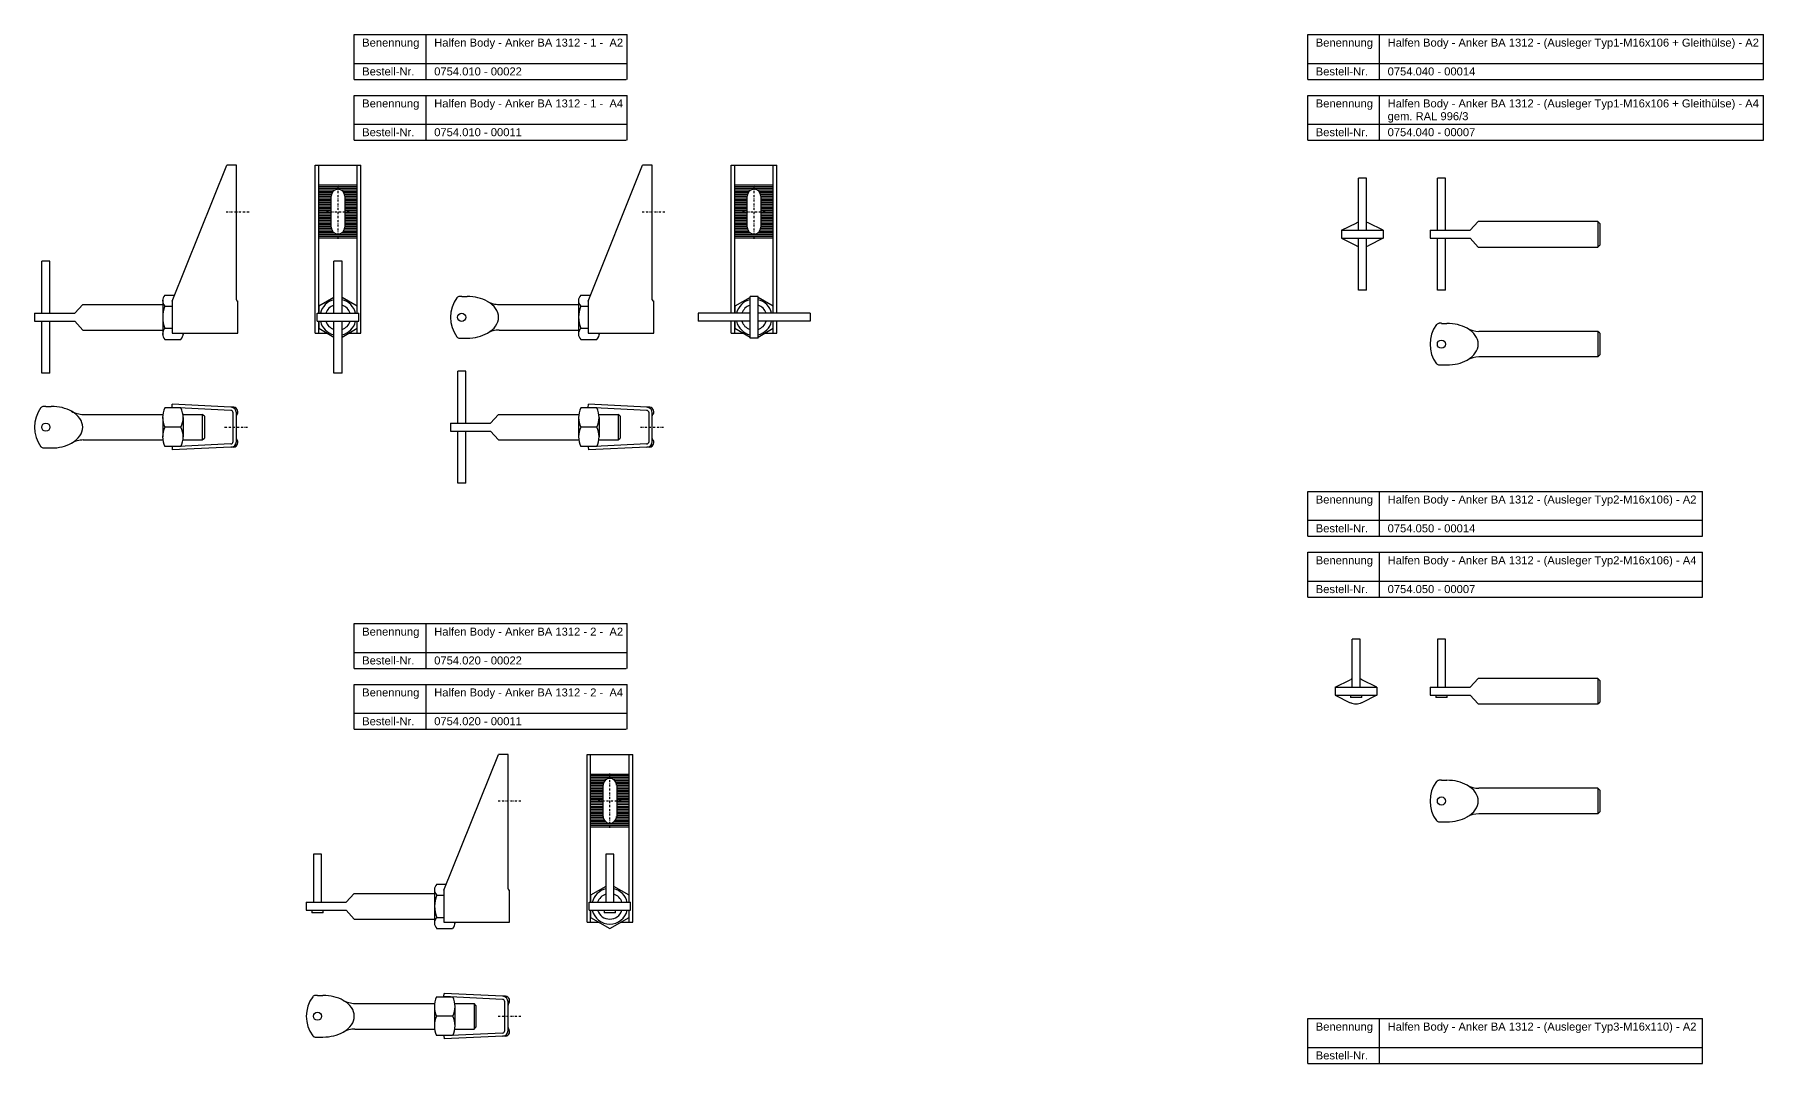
# Model space of a CAD drawing. Header units: millimetres. Extents: x 2107 to 3187, y -481 to 859.
# Drawn here: x 2107 to 3187, y 215 to 859 of the extents above; entities that cross this region are included whole.
import ezdxf

# ---------------------------------------------------------------- set-up
doc = ezdxf.new("R2010")
doc.units = ezdxf.units.MM
doc.header["$LTSCALE"] = 10
doc.linetypes.add('STRICHPUNKT2', pattern=[0.5, 0.25, -0.125, 0, -0.125])
doc.layers.add('HALFEN', color=2, linetype='Continuous')
doc.styles.add('ARIAL50', font='ARIAL.TTF', dxfattribs={"height": 5})

msp = doc.modelspace()

# ---------------------------------------------------------------- linework, layer by layer
at = {"layer": 'HALFEN'}
for p, q in [((2307.1, 858.5), (2477.7, 858.5)), ((2307.1, 830.5), (2307.1, 858.5)), ((2352.1, 830.5), (2352.1, 858.5)), ((2477.7, 830.5), (2477.7, 858.5)), ((2902.8, 858.5), (3187.5, 858.5)), ((2902.8, 830.5), (2902.8, 858.5)), ((2947.7, 830.5), (2947.7, 858.5)), ((3187.5, 830.5), (3187.5, 858.5)), ((2307.1, 840.5), (2477.7, 840.5)), ((2902.8, 840.5), (3187.5, 840.5)), ((2307.1, 830.5), (2477.1, 830.5)), ((2902.8, 830.5), (3187.5, 830.5)), ((2307.1, 820.5), (2477.7, 820.5)), ((2307.1, 792.5), (2307.1, 820.5)), ((2352.1, 792.5), (2352.1, 820.5)), ((2477.7, 792.5), (2477.7, 820.5)), ((2902.8, 820.5), (3187.5, 820.5)), ((2902.8, 792.5), (2902.8, 820.5)), ((2947.7, 792.5), (2947.7, 820.5)), ((3187.5, 792.5), (3187.5, 820.5)), ((2307.1, 802.5), (2477.7, 802.5)), ((2902.8, 802.5), (3187.5, 802.5)), ((2307.1, 792.5), (2477.1, 792.5)), ((2902.8, 792.5), (3187.5, 792.5)), ((2193.5, 691.8), (2227.5, 776.8)), ((2233.5, 776.8), (2227.5, 776.8)), ((2233.5, 692.8), (2233.5, 776.8)), ((2282.8, 776.8), (2311.3, 776.8)), ((2282.8, 671.8), (2282.8, 776.8)), ((2285, 684.3), (2285, 776.8)), ((2309, 684.3), (2309, 776.8)), ((2311.3, 671.8), (2311.3, 776.8)), ((2453.3, 691.8), (2487.3, 776.8)), ((2493.3, 776.8), (2487.3, 776.8)), ((2493.3, 692.8), (2493.3, 776.8)), ((2542.6, 776.8), (2571.1, 776.8)), ((2542.6, 684.3), (2542.6, 776.8)), ((2544.9, 684.3), (2544.9, 776.8)), ((2568.9, 684.3), (2568.9, 776.8)), ((2571.1, 684.3), (2571.1, 776.8)), ((2934.4, 736.2), (2934.4, 768.7)), ((2939.4, 768.7), (2934.4, 768.7)), ((2939.4, 736.2), (2939.4, 768.7)), ((2983.8, 736.2), (2983.8, 768.7)), ((2988.8, 768.7), (2983.8, 768.7)), ((2988.8, 736.2), (2988.8, 768.7)), ((2309, 764.3), (2285, 764.3)), ((2309, 763.3), (2285, 763.3)), ((2309, 762.3), (2285, 762.3)), ((2295, 761.3), (2285, 761.3)), ((2293.8, 760.3), (2285, 760.3)), ((2293.2, 759.3), (2285, 759.3)), ((2292.9, 758.3), (2285, 758.3)), ((2292.8, 757.3), (2285, 757.3)), ((2292.8, 756.3), (2285, 756.3)), ((2292.8, 738.1), (2292.8, 757.6)), ((2309, 761.3), (2299, 761.3)), ((2309, 760.3), (2300.3, 760.3)), ((2309, 759.3), (2300.9, 759.3)), ((2309, 758.3), (2301.2, 758.3)), ((2301.3, 757.6), (2301.3, 738.1)), ((2309, 757.3), (2301.3, 757.3)), ((2309, 756.3), (2301.3, 756.3)), ((2568.9, 764.3), (2544.9, 764.3)), ((2568.9, 763.3), (2544.9, 763.3)), ((2568.9, 762.3), (2544.9, 762.3)), ((2554.9, 761.3), (2544.9, 761.3)), ((2553.6, 760.3), (2544.9, 760.3)), ((2553, 759.3), (2544.9, 759.3)), ((2552.7, 758.3), (2544.9, 758.3)), ((2552.6, 757.3), (2544.9, 757.3)), ((2552.6, 756.3), (2544.9, 756.3)), ((2552.6, 738.1), (2552.6, 757.6)), ((2568.9, 761.3), (2558.9, 761.3)), ((2568.9, 760.3), (2560.1, 760.3)), ((2568.9, 759.3), (2560.8, 759.3)), ((2568.9, 758.3), (2561.1, 758.3)), ((2561.1, 757.6), (2561.1, 738.1)), ((2568.9, 757.3), (2561.1, 757.3)), ((2568.9, 756.3), (2561.1, 756.3)), ((2292.8, 755.3), (2285, 755.3)), ((2292.8, 754.3), (2285, 754.3)), ((2292.8, 753.3), (2285, 753.3)), ((2292.8, 752.3), (2285, 752.3)), ((2292.8, 751.3), (2285, 751.3)), ((2292.8, 750.3), (2285, 750.3)), ((2292.8, 749.3), (2285, 749.3)), ((2292.8, 748.3), (2285, 748.3)), ((2292.8, 747.3), (2285, 747.3)), ((2292.8, 746.3), (2285, 746.3)), ((2292.8, 745.3), (2285, 745.3)), ((2309, 755.3), (2301.3, 755.3)), ((2309, 754.3), (2301.3, 754.3)), ((2309, 753.3), (2301.3, 753.3)), ((2309, 752.3), (2301.3, 752.3)), ((2309, 751.3), (2301.3, 751.3)), ((2309, 750.3), (2301.3, 750.3)), ((2309, 749.3), (2301.3, 749.3)), ((2309, 748.3), (2301.3, 748.3)), ((2309, 747.3), (2301.3, 747.3)), ((2309, 746.3), (2301.3, 746.3)), ((2309, 745.3), (2301.3, 745.3)), ((2552.6, 755.3), (2544.9, 755.3)), ((2552.6, 754.3), (2544.9, 754.3)), ((2552.6, 753.3), (2544.9, 753.3)), ((2552.6, 752.3), (2544.9, 752.3)), ((2552.6, 751.3), (2544.9, 751.3)), ((2552.6, 750.3), (2544.9, 750.3)), ((2552.6, 749.3), (2544.9, 749.3)), ((2552.6, 748.3), (2544.9, 748.3)), ((2552.6, 747.3), (2544.9, 747.3)), ((2552.6, 746.3), (2544.9, 746.3)), ((2552.6, 745.3), (2544.9, 745.3)), ((2568.9, 755.3), (2561.1, 755.3)), ((2568.9, 754.3), (2561.1, 754.3)), ((2568.9, 753.3), (2561.1, 753.3)), ((2568.9, 752.3), (2561.1, 752.3)), ((2568.9, 751.3), (2561.1, 751.3)), ((2568.9, 750.3), (2561.1, 750.3)), ((2568.9, 749.3), (2561.1, 749.3)), ((2568.9, 748.3), (2561.1, 748.3)), ((2568.9, 747.3), (2561.1, 747.3)), ((2568.9, 746.3), (2561.1, 746.3)), ((2568.9, 745.3), (2561.1, 745.3)), ((2285, 744.3), (2292.8, 744.3)), ((2292.8, 743.3), (2285, 743.3)), ((2292.8, 742.3), (2285, 742.3)), ((2292.8, 741.3), (2285, 741.3)), ((2292.8, 740.3), (2285, 740.3)), ((2292.8, 739.3), (2285, 739.3)), ((2292.8, 738.3), (2285, 738.3)), ((2292.9, 737.3), (2285, 737.3)), ((2293.2, 736.3), (2285, 736.3)), ((2293.8, 735.3), (2285, 735.3)), ((2309, 735.3), (2300.3, 735.3)), ((2309, 736.3), (2300.9, 736.3)), ((2309, 737.3), (2301.2, 737.3)), ((2301.3, 744.3), (2309, 744.3)), ((2309, 743.3), (2301.3, 743.3)), ((2309, 742.3), (2301.3, 742.3)), ((2309, 741.3), (2301.3, 741.3)), ((2309, 740.3), (2301.3, 740.3)), ((2309, 739.3), (2301.3, 739.3)), ((2309, 738.3), (2301.3, 738.3)), ((2544.9, 744.3), (2552.6, 744.3)), ((2552.6, 743.3), (2544.9, 743.3)), ((2552.6, 742.3), (2544.9, 742.3)), ((2552.6, 741.3), (2544.9, 741.3)), ((2552.6, 740.3), (2544.9, 740.3)), ((2552.6, 739.3), (2544.9, 739.3)), ((2552.6, 738.3), (2544.9, 738.3)), ((2552.7, 737.3), (2544.9, 737.3)), ((2553, 736.3), (2544.9, 736.3)), ((2553.6, 735.3), (2544.9, 735.3)), ((2568.9, 735.3), (2560.1, 735.3)), ((2568.9, 736.3), (2560.8, 736.3)), ((2561.1, 744.3), (2568.9, 744.3)), ((2568.9, 743.3), (2561.1, 743.3)), ((2568.9, 742.3), (2561.1, 742.3)), ((2568.9, 741.3), (2561.1, 741.3)), ((2568.9, 740.3), (2561.1, 740.3)), ((2568.9, 739.3), (2561.1, 739.3)), ((2568.9, 738.3), (2561.1, 738.3)), ((2568.9, 737.3), (2561.1, 737.3)), ((2923.9, 736.2), (2933.4, 740.9)), ((2923.9, 736.2), (2949.9, 736.2)), ((2923.9, 736.2), (2923.9, 731.2)), ((2949.9, 736.2), (2940.5, 740.9)), ((2949.9, 736.2), (2949.9, 731.2)), ((2979.3, 736.2), (3004.3, 736.2)), ((2979.3, 736.2), (2979.3, 731.2)), ((3004.3, 736.2), (3009.3, 741.7)), ((3084.1, 741.7), (3009.3, 741.7)), ((3084.1, 741.7), (3084.1, 725.7)), ((3085.3, 740.5), (3084.1, 741.7)), ((3085.3, 740.5), (3085.3, 726.9)), ((2295, 734.3), (2285, 734.3)), ((2309, 733.3), (2285, 733.3)), ((2309, 732.3), (2285, 732.3)), ((2309, 731.3), (2285, 731.3)), ((2309, 734.3), (2299, 734.3)), ((2554.9, 734.3), (2544.9, 734.3)), ((2568.9, 733.3), (2544.9, 733.3)), ((2568.9, 732.3), (2544.9, 732.3)), ((2568.9, 731.3), (2544.9, 731.3)), ((2568.9, 734.3), (2558.9, 734.3)), ((2923.9, 731.2), (2949.9, 731.2)), ((2923.9, 731.2), (2933.4, 726.5)), ((2934.4, 698.7), (2934.4, 731.2)), ((2939.4, 698.7), (2939.4, 731.2)), ((2949.9, 731.2), (2940.5, 726.5)), ((2979.3, 731.2), (3004.3, 731.2)), ((2983.8, 698.7), (2983.8, 731.2)), ((2988.8, 698.7), (2988.8, 731.2)), ((3004.3, 731.2), (3009.3, 725.7)), ((3009.3, 725.7), (3084.1, 725.7)), ((3031.9, 725.7), (3084.1, 725.7)), ((3084.1, 725.7), (3085.3, 726.9)), ((2112, 684.3), (2112, 716.8)), ((2117, 716.8), (2112, 716.8)), ((2117, 684.3), (2117, 716.8)), ((2294.5, 684.3), (2294.5, 716.8)), ((2299.5, 716.8), (2294.5, 716.8)), ((2299.5, 684.3), (2299.5, 716.8)), ((2187.5, 692.6), (2187.5, 671)), ((2187.5, 691.8), (2187.5, 671.8)), ((2188.9, 695.7), (2195, 695.7)), ((2193.5, 691.8), (2193.5, 671.8)), ((2234.5, 671.8), (2234.5, 691.8)), ((2294.5, 694.2), (2285, 688.7)), ((2309, 688.7), (2299.5, 694.2)), ((2374.3, 694.8), (2377.7, 694.8)), ((2447.3, 692.6), (2447.3, 671)), ((2447.3, 691.8), (2447.3, 671.8)), ((2448.7, 695.7), (2454.8, 695.7)), ((2453.3, 691.8), (2453.3, 671.8)), ((2494.3, 671.8), (2494.3, 691.8)), ((2554.4, 694.2), (2544.9, 688.7)), ((2554.4, 668.8), (2554.4, 694.8)), ((2559.4, 694.8), (2554.4, 694.8)), ((2559.4, 668.8), (2559.4, 694.8)), ((2568.9, 688.7), (2559.4, 694.2)), ((2939.4, 698.7), (2934.4, 698.7)), ((2988.8, 698.7), (2983.8, 698.7)), ((2107.5, 684.3), (2132.5, 684.3)), ((2107.5, 684.3), (2107.5, 679.3)), ((2132.5, 684.3), (2137.5, 689.8)), ((2137.5, 689.8), (2187.5, 689.8)), ((2187.5, 688.6), (2187.5, 675)), ((2188.9, 688.7), (2193.5, 688.7)), ((2284, 684.3), (2310, 684.3)), ((2284, 679.3), (2284, 684.3)), ((2285, 688.7), (2285, 684.3)), ((2309, 684.3), (2309, 688.7)), ((2310, 679.3), (2310, 684.3)), ((2397.7, 689.8), (2447.4, 689.8)), ((2447.3, 688.6), (2447.3, 675)), ((2448.7, 688.7), (2453.3, 688.7)), ((2554.4, 684.3), (2521.9, 684.3)), ((2521.9, 684.3), (2521.9, 679.3)), ((2544.9, 688.7), (2544.9, 684.3)), ((2591.9, 684.3), (2559.4, 684.3)), ((2568.9, 684.3), (2568.9, 688.7)), ((2591.9, 684.3), (2591.9, 679.3)), ((2107.5, 679.3), (2132.5, 679.3)), ((2112, 646.8), (2112, 679.3)), ((2117, 646.8), (2117, 679.3)), ((2132.5, 679.3), (2137.5, 673.8)), ((2137.5, 673.8), (2187.5, 673.8)), ((2188.9, 674.9), (2193.5, 674.9)), ((2193.5, 671.8), (2234.5, 671.8)), ((2200.3, 671.8), (2200.3, 671)), ((2282.8, 671.8), (2290.4, 671.8)), ((2284, 679.3), (2310, 679.3)), ((2285, 671.8), (2285, 679.3)), ((2285, 679.3), (2285, 674.9)), ((2285, 674.9), (2294.5, 669.4)), ((2294.5, 646.8), (2294.5, 679.3)), ((2299.5, 646.8), (2299.5, 679.3)), ((2299.5, 669.4), (2309, 674.9)), ((2303.7, 671.8), (2311.3, 671.8)), ((2309, 671.8), (2309, 679.3)), ((2309, 674.9), (2309, 679.3)), ((2397.7, 673.8), (2447.4, 673.8)), ((2448.7, 674.9), (2453.3, 674.9)), ((2453.3, 671.8), (2494.3, 671.8)), ((2460.1, 671.8), (2460.1, 671)), ((2554.4, 679.3), (2521.9, 679.3)), ((2542.6, 671.8), (2542.6, 679.3)), ((2542.6, 671.8), (2550.2, 671.8)), ((2544.9, 671.8), (2544.9, 679.3)), ((2544.9, 679.3), (2544.9, 674.9)), ((2544.9, 674.9), (2554.4, 669.4)), ((2591.9, 679.3), (2559.4, 679.3)), ((2559.4, 669.4), (2568.9, 674.9)), ((2563.6, 671.8), (2571.1, 671.8)), ((2568.9, 671.8), (2568.9, 679.3)), ((2568.9, 674.9), (2568.9, 679.3)), ((2571.1, 671.8), (2571.1, 679.3)), ((2986.3, 678), (2989.7, 678)), ((3084.1, 673), (3009.7, 673)), ((3084.1, 673), (3084.1, 657)), ((3085.3, 671.8), (3084.1, 673)), ((3085.3, 671.8), (3085.3, 658.3)), ((2188.9, 667.9), (2198.9, 667.9)), ((2372.9, 668.8), (2377.7, 668.8)), ((2448.7, 667.9), (2458.7, 667.9)), ((2559.4, 668.8), (2554.4, 668.8)), ((2371.8, 615.6), (2371.8, 648.1)), ((2376.8, 648.1), (2371.8, 648.1)), ((2376.8, 615.6), (2376.8, 648.1)), ((2984.9, 652), (2989.7, 652)), ((3084.1, 657), (3009.7, 657)), ((3084.1, 657), (3085.3, 658.3)), ((2117, 646.8), (2112, 646.8)), ((2299.5, 646.8), (2294.5, 646.8)), ((2230.1, 625.6), (2193.5, 627.4)), ((2193.5, 625.4), (2193.5, 627.4)), ((2453.3, 625.4), (2453.4, 627.4)), ((2490, 625.6), (2453.4, 627.4)), ((2114.5, 626.1), (2117.9, 626.1)), ((2137.9, 621.1), (2187.6, 621.1)), ((2187.5, 619.1), (2187.5, 607.1)), ((2198.9, 625.1), (2188.9, 625.1)), ((2230, 623.6), (2193.5, 625.4)), ((2200.1, 621.1), (2212.2, 621.1)), ((2200.3, 619.1), (2200.3, 607.1)), ((2212.2, 621.1), (2212.2, 605.1)), ((2213.5, 619.9), (2212.2, 621.1)), ((2213.5, 619.9), (2213.5, 606.3)), ((2231.9, 625.6), (2230.1, 625.6)), ((2231.5, 604.1), (2231.5, 622.1)), ((2233.5, 604.1), (2233.5, 622.1)), ((2367.3, 615.6), (2392.3, 615.6)), ((2367.3, 615.6), (2367.3, 610.6)), ((2392.3, 615.6), (2397.3, 621.1)), ((2397.3, 621.1), (2447.3, 621.1)), ((2447.3, 619.1), (2447.3, 607.1)), ((2458.7, 625.1), (2448.7, 625.1)), ((2489.9, 623.6), (2453.3, 625.4)), ((2459.9, 621.1), (2472.1, 621.1)), ((2460.1, 619.1), (2460.1, 607.1)), ((2472.1, 621.1), (2472.1, 605.1)), ((2473.3, 619.9), (2472.1, 621.1)), ((2473.3, 619.9), (2473.3, 606.3)), ((2491.8, 625.6), (2490, 625.6)), ((2491.3, 604.1), (2491.3, 622.1)), ((2493.3, 604.1), (2493.3, 622.1)), ((2137.9, 605.1), (2187.6, 605.1)), ((2198.9, 613.1), (2188.9, 613.1)), ((2200.1, 605.1), (2212.2, 605.1)), ((2212.2, 605.1), (2213.5, 606.3)), ((2367.3, 610.6), (2392.3, 610.6)), ((2371.8, 578.1), (2371.8, 610.6)), ((2376.8, 578.1), (2376.8, 610.6)), ((2392.3, 610.6), (2397.3, 605.1)), ((2397.3, 605.1), (2447.3, 605.1)), ((2458.7, 613.1), (2448.7, 613.1)), ((2459.9, 605.1), (2472.1, 605.1)), ((2472.1, 605.1), (2473.3, 606.3)), ((2113.1, 600.1), (2117.9, 600.1)), ((2198.9, 601.1), (2188.9, 601.1)), ((2230, 602.6), (2193.5, 600.9)), ((2193.5, 600.9), (2193.5, 598.9)), ((2230.1, 600.6), (2193.5, 598.9)), ((2231.9, 600.6), (2230, 600.6)), ((2458.7, 601.1), (2448.7, 601.1)), ((2489.9, 602.6), (2453.3, 600.9)), ((2453.3, 600.9), (2453.4, 598.9)), ((2490, 600.6), (2453.4, 598.9)), ((2491.8, 600.6), (2489.9, 600.6)), ((2376.8, 578.1), (2371.8, 578.1)), ((2902.8, 572.9), (3149.5, 572.9)), ((2902.8, 544.9), (2902.8, 572.9)), ((2947.7, 544.9), (2947.7, 572.9)), ((3149.5, 544.9), (3149.5, 572.9)), ((2902.8, 554.9), (3149.5, 554.9)), ((2902.8, 544.9), (3149.5, 544.9)), ((2902.8, 534.9), (3149.5, 534.9)), ((2902.8, 506.9), (2902.8, 534.9)), ((2947.7, 506.9), (2947.7, 534.9)), ((3149.5, 506.9), (3149.5, 534.9)), ((2902.8, 516.9), (3149.5, 516.9)), ((2902.8, 506.9), (3149.5, 506.9)), ((2307.1, 490.3), (2477.7, 490.3)), ((2307.1, 462.3), (2307.1, 490.3)), ((2352.1, 462.3), (2352.1, 490.3)), ((2477.7, 462.3), (2477.7, 490.3)), ((2930.5, 450.6), (2930.5, 480.6)), ((2935.5, 480.6), (2930.5, 480.6)), ((2935.5, 450.6), (2935.5, 480.6)), ((2983.8, 480.6), (2983.8, 450.6)), ((2988.8, 480.6), (2983.8, 480.6)), ((2988.8, 450.6), (2988.8, 480.6)), ((2307.1, 472.3), (2477.7, 472.3)), ((2307.1, 462.3), (2477.1, 462.3)), ((2920, 450.6), (2929.4, 455.2)), ((2946, 450.6), (2936.5, 455.2)), ((3004.3, 450.6), (3009.3, 456.1)), ((3084.1, 456.1), (3009.3, 456.1)), ((3084.1, 456.1), (3084.1, 440.1)), ((3085.3, 454.8), (3084.1, 456.1)), ((3085.3, 454.8), (3085.3, 441.3)), ((2307.1, 452.3), (2477.7, 452.3)), ((2307.1, 424.3), (2307.1, 452.3)), ((2352.1, 424.3), (2352.1, 452.3)), ((2477.7, 424.3), (2477.7, 452.3)), ((2920, 450.6), (2946, 450.6)), ((2920, 450.6), (2920, 445.6)), ((2920, 445.6), (2946, 445.6)), ((2920, 445.6), (2929.4, 440.9)), ((2929.5, 445.6), (2929.5, 444.1)), ((2936.5, 444.1), (2929.5, 444.1)), ((2946, 445.6), (2936.5, 440.9)), ((2936.5, 444.1), (2936.5, 445.6)), ((2946, 450.6), (2946, 445.6)), ((2979.3, 450.6), (3004.3, 450.6)), ((2979.3, 450.6), (2979.3, 445.6)), ((2979.3, 445.6), (3004.3, 445.6)), ((2982.8, 445.6), (2982.8, 444.1)), ((2989.8, 444.1), (2982.8, 444.1)), ((2989.8, 444.1), (2989.8, 445.6)), ((3004.3, 445.6), (3009.3, 440.1)), ((2307.1, 434.3), (2477.7, 434.3)), ((3009.3, 440.1), (3084.1, 440.1)), ((3031.9, 440.1), (3084.1, 440.1)), ((3084.1, 440.1), (3085.3, 441.3)), ((2307.1, 424.3), (2477.1, 424.3)), ((2363.2, 323.6), (2397.2, 408.6)), ((2403.2, 408.6), (2397.2, 408.6)), ((2403.2, 324.6), (2403.2, 408.6)), ((2452.6, 408.6), (2481.1, 408.6)), ((2452.6, 303.6), (2452.6, 408.6)), ((2454.8, 316.1), (2454.8, 408.6)), ((2478.8, 316.1), (2478.8, 408.6)), ((2481.1, 303.6), (2481.1, 408.6)), ((2478.8, 396.1), (2454.8, 396.1)), ((2478.8, 395.1), (2454.8, 395.1)), ((2478.8, 394.1), (2454.8, 394.1)), ((2464.8, 393.1), (2454.8, 393.1)), ((2463.6, 392.1), (2454.8, 392.1)), ((2462.9, 391.1), (2454.8, 391.1)), ((2462.6, 390.1), (2454.8, 390.1)), ((2462.6, 389.1), (2454.8, 389.1)), ((2462.6, 369.8), (2462.6, 389.3)), ((2478.8, 393.1), (2468.8, 393.1)), ((2478.8, 392.1), (2470.1, 392.1)), ((2478.8, 391.1), (2470.7, 391.1)), ((2478.8, 390.1), (2471, 390.1)), ((2471.1, 389.3), (2471.1, 369.8)), ((2478.8, 389.1), (2471.1, 389.1)), ((2986.3, 392.4), (2989.7, 392.4)), ((2462.6, 388.1), (2454.8, 388.1)), ((2462.6, 387.1), (2454.8, 387.1)), ((2462.6, 386.1), (2454.8, 386.1)), ((2462.6, 385.1), (2454.8, 385.1)), ((2462.6, 384.1), (2454.8, 384.1)), ((2462.6, 383.1), (2454.8, 383.1)), ((2462.6, 382.1), (2454.8, 382.1)), ((2462.6, 381.1), (2454.8, 381.1)), ((2462.6, 380.1), (2454.8, 380.1)), ((2462.6, 379.1), (2454.8, 379.1)), ((2462.6, 378.1), (2454.8, 378.1)), ((2478.8, 388.1), (2471.1, 388.1)), ((2478.8, 387.1), (2471.1, 387.1)), ((2478.8, 386.1), (2471.1, 386.1)), ((2478.8, 385.1), (2471.1, 385.1)), ((2478.8, 384.1), (2471.1, 384.1)), ((2478.8, 383.1), (2471.1, 383.1)), ((2478.8, 382.1), (2471.1, 382.1)), ((2478.8, 381.1), (2471.1, 381.1)), ((2478.8, 380.1), (2471.1, 380.1)), ((2478.8, 379.1), (2471.1, 379.1)), ((2478.8, 378.1), (2471.1, 378.1)), ((3084.1, 387.4), (3009.7, 387.4)), ((3084.1, 387.4), (3084.1, 371.4)), ((3085.3, 386.2), (3084.1, 387.4)), ((3085.3, 386.2), (3085.3, 372.6)), ((2462.6, 377.1), (2454.8, 377.1)), ((2454.8, 376.1), (2462.6, 376.1)), ((2462.6, 375.1), (2454.8, 375.1)), ((2462.6, 374.1), (2454.8, 374.1)), ((2462.6, 373.1), (2454.8, 373.1)), ((2462.6, 372.1), (2454.8, 372.1)), ((2462.6, 371.1), (2454.8, 371.1)), ((2462.6, 370.1), (2454.8, 370.1)), ((2462.6, 369.1), (2454.8, 369.1)), ((2462.9, 368.1), (2454.8, 368.1)), ((2478.8, 368.1), (2470.7, 368.1)), ((2478.8, 369.1), (2471, 369.1)), ((2478.8, 377.1), (2471.1, 377.1)), ((2471.1, 376.1), (2478.8, 376.1)), ((2478.8, 375.1), (2471.1, 375.1)), ((2478.8, 374.1), (2471.1, 374.1)), ((2478.8, 373.1), (2471.1, 373.1)), ((2478.8, 372.1), (2471.1, 372.1)), ((2478.8, 371.1), (2471.1, 371.1)), ((2478.8, 370.1), (2471.1, 370.1)), ((3084.1, 371.4), (3009.7, 371.4)), ((3084.1, 371.4), (3085.3, 372.6)), ((2463.6, 367.1), (2454.8, 367.1)), ((2464.8, 366.1), (2454.8, 366.1)), ((2478.8, 365.1), (2454.8, 365.1)), ((2478.8, 364.1), (2454.8, 364.1)), ((2478.8, 363.1), (2454.8, 363.1)), ((2478.8, 366.1), (2468.8, 366.1)), ((2478.8, 367.1), (2470.1, 367.1)), ((2984.9, 366.4), (2989.7, 366.4)), ((2281.7, 346.1), (2281.7, 316.1)), ((2286.7, 346.1), (2281.7, 346.1)), ((2286.7, 316.1), (2286.7, 346.1)), ((2464.3, 346.1), (2464.3, 316.1)), ((2469.3, 346.1), (2464.3, 346.1)), ((2469.3, 316.1), (2469.3, 346.1)), ((2357.2, 324.4), (2357.2, 302.8)), ((2358.6, 327.5), (2364.8, 327.5)), ((2464.3, 326), (2454.8, 320.5)), ((2478.8, 320.5), (2469.3, 326)), ((2277.2, 316.1), (2302.2, 316.1)), ((2277.2, 316.1), (2277.2, 311.1)), ((2302.2, 316.1), (2307.2, 321.6)), ((2307.2, 321.6), (2357.2, 321.6)), ((2357.2, 323.6), (2357.2, 303.6)), ((2357.2, 320.4), (2357.2, 306.8)), ((2358.6, 320.5), (2363.2, 320.5)), ((2363.2, 323.6), (2363.2, 303.6)), ((2404.2, 303.6), (2404.2, 323.6)), ((2453.8, 316.1), (2479.8, 316.1)), ((2453.8, 311.1), (2453.8, 316.1)), ((2454.8, 320.5), (2454.8, 316.1)), ((2478.8, 316.1), (2478.8, 320.5)), ((2479.8, 311.1), (2479.8, 316.1)), ((2277.2, 311.1), (2302.2, 311.1)), ((2280.7, 311.1), (2280.7, 309.6)), ((2287.7, 309.6), (2280.7, 309.6)), ((2287.7, 309.6), (2287.7, 311.1)), ((2302.2, 311.1), (2307.2, 305.6)), ((2307.2, 305.6), (2357.2, 305.6)), ((2358.6, 306.7), (2363.2, 306.7)), ((2363.2, 303.6), (2404.2, 303.6)), ((2370, 303.6), (2370, 302.8)), ((2452.6, 303.6), (2460.1, 303.6)), ((2453.8, 311.1), (2479.8, 311.1)), ((2454.8, 303.6), (2454.8, 311.1)), ((2454.8, 311.1), (2454.8, 306.7)), ((2454.8, 306.7), (2466.8, 299.7)), ((2463.3, 311.1), (2463.3, 309.6)), ((2470.3, 309.6), (2463.3, 309.6)), ((2466.8, 299.7), (2478.8, 306.7)), ((2470.3, 309.6), (2470.3, 311.1)), ((2473.5, 303.6), (2481.1, 303.6)), ((2478.8, 303.6), (2478.8, 311.1)), ((2478.8, 306.7), (2478.8, 311.1)), ((2358.6, 299.7), (2368.6, 299.7)), ((2284.2, 257.9), (2287.6, 257.9)), ((2307.6, 252.9), (2357.4, 252.9)), ((2357.2, 250.9), (2357.2, 238.9)), ((2368.6, 256.9), (2358.6, 256.9)), ((2363.2, 257.2), (2363.3, 259.2)), ((2399.8, 255.4), (2363.2, 257.2)), ((2399.9, 257.4), (2363.3, 259.2)), ((2369.9, 252.9), (2382, 252.9)), ((2370, 250.9), (2370, 238.9)), ((2382, 252.9), (2382, 236.9)), ((2383.2, 251.7), (2382, 252.9)), ((2383.2, 251.7), (2383.2, 238.1)), ((2401.7, 257.4), (2399.9, 257.4)), ((2401.2, 235.9), (2401.2, 253.9)), ((2403.2, 235.9), (2403.2, 253.9)), ((2368.6, 244.9), (2358.6, 244.9)), ((2382, 236.9), (2383.2, 238.1)), ((2902.8, 243.4), (3149.5, 243.4)), ((2902.8, 215.4), (2902.8, 243.4)), ((2947.7, 215.4), (2947.7, 243.4)), ((3149.5, 215.4), (3149.5, 243.4)), ((2282.8, 231.9), (2287.6, 231.9)), ((2307.6, 236.9), (2357.4, 236.9)), ((2368.6, 232.9), (2358.6, 232.9)), ((2399.8, 234.4), (2363.2, 232.7)), ((2363.2, 232.7), (2363.3, 230.7)), ((2399.9, 232.4), (2363.3, 230.7)), ((2369.9, 236.9), (2382, 236.9)), ((2401.7, 232.4), (2399.8, 232.4)), ((2902.8, 225.4), (3149.5, 225.4)), ((2902.8, 215.4), (3149.5, 215.4))]:
    msp.add_line(p, q, dxfattribs=at)
at = {"layer": 'HALFEN', "color": 1, "linetype": 'STRICHPUNKT2', "ltscale": 0.5}
for p, q in [((2297, 730.8), (2297, 764.8)), ((2556.9, 730.8), (2556.9, 764.8)), ((2227.2, 747.8), (2241.7, 747.8)), ((2289.8, 747.8), (2304.3, 747.8)), ((2487, 747.8), (2501.5, 747.8)), ((2549.6, 747.8), (2564.1, 747.8)), ((2226.2, 613.1), (2240.7, 613.1)), ((2486, 613.1), (2500.5, 613.1)), ((2466.8, 362.6), (2466.8, 396.6)), ((2397, 379.6), (2411.5, 379.6)), ((2459.6, 379.6), (2474.1, 379.6)), ((2397, 244.9), (2411.5, 244.9))]:
    msp.add_line(p, q, dxfattribs=at)
at = {"layer": 'HALFEN'}
for centre in [(2374.3, 681.8), (2986.3, 665), (2114.5, 613.1), (2986.3, 379.4), (2284.2, 244.9)]:
    msp.add_circle(centre, 2.55, dxfattribs=at)
for centre, radius, start, end in [((2297, 757.6), 4.25, 0, 180), ((2556.9, 757.6), 4.25, 0, 180), ((2297, 738.1), 4.25, 180, 0), ((2556.9, 738.1), 4.25, 180, 0), ((2936.9, 733.7), 8, 108.21, 116.2938), ((2936.9, 733.7), 6, 114.6243, 114.73), ((2936.9, 733.7), 8, 63.7062, 71.79), ((2936.9, 733.7), 8, 243.7062, 251.79), ((2936.9, 733.7), 8, 288.21, 296.2938), ((2192.4, 692.2), 4.95, 135.5607, 224.4393), ((2234.5, 692.8), 1, 180, 270), ((2297, 681.8), 11.2, 102.8396, 167.1604), ((2297, 681.8), 11.2, 12.8396, 77.1604), ((2387.9, 681.8), 20.6, 143.6493, 216.3585), ((2372.9, 692.8), 2, 91.3354, 143.6493), ((2373.6, 661.4), 33.4, 88.8707, 91.3354), ((2397.7, 704.8), 15, 240.6784, 270), ((2452.2, 692.2), 4.95, 135.5607, 224.4393), ((2494.3, 692.8), 1, 180, 270), ((2556.9, 681.8), 11.2, 102.8396, 167.1604), ((2556.9, 681.8), 11.2, 12.8396, 77.1604), ((2205.3, 681.8), 17.8, 157.1519, 202.8481), ((2297, 681.8), 8, 108.21, 161.79), ((2297, 681.8), 8, 18.21, 71.79), ((2465.1, 681.8), 17.8, 157.1519, 202.8481), ((2556.9, 681.8), 8, 108.21, 161.79), ((2556.9, 681.8), 8, 18.21, 71.79), ((2192.4, 671.4), 4.95, 135.5607, 224.4393), ((2195.3, 671.4), 4.95, 315.5607, 4.5478), ((2297, 681.8), 11.2, 192.8396, 257.1604), ((2297, 681.8), 8, 198.21, 251.79), ((2297, 681.8), 11.2, 282.8396, 347.1604), ((2297, 681.8), 8, 288.21, 341.79), ((2372.9, 670.8), 2, 216.3585, 270), ((2397.7, 658.8), 15, 90, 119.3216), ((2452.2, 671.4), 4.95, 135.5607, 224.4393), ((2455.2, 671.4), 4.95, 315.5607, 4.5478), ((2556.9, 681.8), 11.2, 192.8396, 257.1604), ((2556.9, 681.8), 8, 198.21, 251.79), ((2556.9, 681.8), 11.2, 282.8396, 347.1604), ((2556.9, 681.8), 8, 288.21, 341.79), ((2999.8, 665), 20.6, 143.6493, 216.3585), ((2984.9, 676), 2, 91.3354, 143.6493), ((2985.6, 644.7), 33.4, 88.8707, 91.3354), ((3009.7, 688), 15, 240.6889, 269.9647), ((2984.9, 654), 2, 216.3585, 270), ((3009.7, 642), 15, 90.0353, 119.3111), ((2128, 613.1), 20.6, 143.6493, 216.3585), ((2113.1, 624.1), 2, 91.3354, 143.6493), ((2113.8, 592.7), 33.4, 88.8707, 91.3354), ((2137.9, 636.1), 15, 240.6784, 270), ((2201, 619.1), 13.6, 153.7317, 206.2683), ((2186.7, 619.1), 13.6, 333.7317, 26.2683), ((2230, 622.1), 1.5, 0, 90), ((2230, 622.1), 3.5, 0, 87.2419), ((2231.5, 622.7), 2.92, 317.9554, 81.9497), ((2234.5, 620.1), 1.04, 139.2205, 179.6367), ((2460.9, 619.1), 13.6, 153.7317, 206.2683), ((2446.5, 619.1), 13.6, 333.7317, 26.2683), ((2489.8, 622.1), 1.5, 0, 90), ((2489.8, 622.1), 3.5, 0, 87.2419), ((2491.4, 622.7), 2.92, 317.9554, 81.9497), ((2494.3, 620.1), 1.04, 139.2205, 179.6367), ((2137.9, 590.1), 15, 90, 119.3216), ((2201, 607.1), 13.6, 153.7317, 206.2683), ((2186.7, 607.1), 13.6, 333.7317, 26.2683), ((2231.5, 603.5), 2.92, 278.0503, 42.0446), ((2234.5, 606.1), 1.04, 180.3633, 220.7795), ((2460.9, 607.1), 13.6, 153.7317, 206.2683), ((2446.5, 607.1), 13.6, 333.7317, 26.2683), ((2491.4, 603.5), 2.92, 278.0503, 42.0446), ((2494.3, 606.1), 1.04, 180.3633, 220.7795), ((2113.1, 602.1), 2, 216.3585, 270), ((2230, 604.1), 1.5, 270, 0), ((2230, 604.1), 3.5, 272.7581, 0), ((2489.8, 604.1), 1.5, 270, 0), ((2489.8, 604.1), 3.5, 272.7581, 0), ((2933, 448.1), 8, 108.21, 116.2938), ((2933, 448.1), 8, 63.7062, 71.79), ((2933, 448.1), 6, 114.6243, 114.73), ((2933, 448.1), 8, 243.7062, 296.2938), ((2466.8, 389.3), 4.25, 0, 180), ((2999.8, 379.4), 20.6, 143.6493, 216.3585), ((2984.9, 390.4), 2, 91.3354, 143.6493), ((2985.6, 359), 33.4, 88.8707, 91.3354), ((3009.7, 402.4), 15, 240.6889, 269.9647), ((2466.8, 369.8), 4.25, 180, 0), ((2984.9, 368.4), 2, 216.3585, 270), ((3009.7, 356.4), 15, 90.0353, 119.3111), ((2362.2, 324), 4.95, 135.5607, 224.4393), ((2404.2, 324.6), 1, 180, 270), ((2466.8, 313.6), 11.2, 102.8396, 167.1604), ((2466.8, 313.6), 11.2, 12.8396, 77.1604), ((2375.1, 313.6), 17.8, 157.1519, 202.8481), ((2466.8, 313.6), 8, 108.21, 161.79), ((2466.8, 313.6), 8, 18.21, 71.79), ((2362.2, 303.2), 4.95, 135.5607, 224.4393), ((2365.1, 303.2), 4.95, 315.5607, 4.5478), ((2466.8, 313.6), 11.2, 192.8396, 347.1604), ((2466.8, 313.6), 8, 198.21, 341.79), ((2297.8, 244.9), 20.6, 143.6493, 216.3585), ((2282.8, 255.9), 2, 91.3354, 143.6493), ((2283.6, 224.5), 33.4, 88.8707, 91.3354), ((2307.6, 267.9), 15, 240.6784, 270), ((2370.8, 250.9), 13.6, 153.7317, 206.2683), ((2356.5, 250.9), 13.6, 333.7317, 26.2683), ((2399.7, 253.9), 1.5, 0, 90), ((2399.7, 253.9), 3.5, 0, 87.2419), ((2401.3, 254.5), 2.92, 317.9554, 81.9497), ((2404.3, 251.9), 1.04, 139.2205, 179.6367), ((2370.8, 238.9), 13.6, 153.7317, 206.2683), ((2356.5, 238.9), 13.6, 333.7317, 26.2683), ((2404.3, 237.9), 1.04, 180.3633, 220.7795), ((2282.8, 233.9), 2, 216.3585, 270), ((2307.6, 221.9), 15, 90, 119.3216), ((2399.7, 235.9), 1.5, 270, 0), ((2399.7, 235.9), 3.5, 272.7581, 0), ((2401.3, 235.3), 2.92, 278.0503, 42.0446)]:
    msp.add_arc(centre, radius, start, end, dxfattribs=at)
for centre, major_axis, start_param, end_param in [((2377.7, 681.8), (-19.6, 0), 4.00986, 4.712389), ((2377.7, 681.8), (19.6, 0), -0.868267, 0.868267), ((2377.7, 681.8), (19.6, 0), 4.712389, 5.414918), ((2989.7, 665), (19.6, 0), 7.151452, 7.853982), ((2989.7, 665), (19.6, 0), 5.414918, 7.151452), ((2989.7, 665), (19.6, 0), 4.712389, 5.414918), ((2117.9, 613.1), (-19.6, 0), 4.00986, 4.712389), ((2117.9, 613.1), (19.6, 0), -0.868267, 0.868267), ((2117.9, 613.1), (19.6, 0), 4.712389, 5.414918), ((2989.7, 379.4), (19.6, 0), 7.151452, 7.853982), ((2989.7, 379.4), (19.6, 0), 5.414918, 7.151452), ((2989.7, 379.4), (19.6, 0), 4.712389, 5.414918), ((2287.6, 244.9), (-19.6, 0), 4.00986, 4.712389), ((2287.6, 244.9), (19.6, 0), -0.868267, 0.868267), ((2287.6, 244.9), (19.6, 0), 4.712389, 5.414918)]:
    msp.add_ellipse(centre, major_axis=major_axis, ratio=0.663426, start_param=start_param, end_param=end_param, dxfattribs=at)

# ---------------------------------------------------------------- texts
at = {"layer": 'HALFEN', "style": 'ARIAL50'}
for s, p in [('Benennung', (2312.1, 851)), ('Halfen Body - Anker BA 1312 - 1 -  A2', (2357.1, 851)), ('Benennung', (2907.8, 851)), ('Halfen Body - Anker BA 1312 - (Ausleger Typ1-M16x106 + Gleithülse) - A2', (2952.7, 851)), ('Bestell-Nr.', (2312.1, 833)), ('0754.010 - 00022', (2357.1, 833)), ('Bestell-Nr.', (2907.8, 833)), ('0754.040 - 00014', (2952.7, 833)), ('Benennung', (2312.1, 813)), ('Halfen Body - Anker BA 1312 - 1 -  A4', (2357.1, 813)), ('Benennung', (2907.8, 813)), ('gem. RAL 996/3', (2952.7, 805)), ('Halfen Body - Anker BA 1312 - (Ausleger Typ1-M16x106 + Gleithülse) - A4', (2952.7, 813)), ('Bestell-Nr.', (2312.1, 795)), ('0754.010 - 00011', (2357.1, 795)), ('Bestell-Nr.', (2907.8, 795)), ('0754.040 - 00007', (2952.7, 795)), ('Benennung', (2907.8, 565.4)), ('Halfen Body - Anker BA 1312 - (Ausleger Typ2-M16x106) - A2', (2952.7, 565.4)), ('Bestell-Nr.', (2907.8, 547.4)), ('0754.050 - 00014', (2952.7, 547.4)), ('Benennung', (2907.8, 527.4)), ('Halfen Body - Anker BA 1312 - (Ausleger Typ2-M16x106) - A4', (2952.7, 527.4)), ('Bestell-Nr.', (2907.8, 509.4)), ('0754.050 - 00007', (2952.7, 509.4)), ('Benennung', (2312.1, 482.8)), ('Halfen Body - Anker BA 1312 - 2 -  A2', (2357.1, 482.8)), ('Bestell-Nr.', (2312.1, 464.8)), ('0754.020 - 00022', (2357.1, 464.8)), ('Benennung', (2312.1, 444.8)), ('Halfen Body - Anker BA 1312 - 2 -  A4', (2357.1, 444.8)), ('Bestell-Nr.', (2312.1, 426.8)), ('0754.020 - 00011', (2357.1, 426.8)), ('Benennung', (2907.8, 235.9)), ('Halfen Body - Anker BA 1312 - (Ausleger Typ3-M16x110) - A2', (2952.7, 235.9)), ('Bestell-Nr.', (2907.8, 217.9))]:
    msp.add_text(s, height=5, dxfattribs=at).set_placement(p)

doc.saveas('drawing.dxf')
